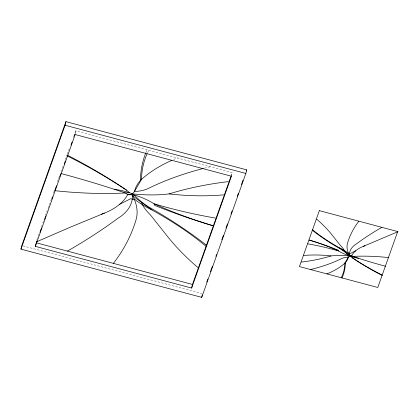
<?xml version="1.0" encoding="UTF-8"?>
<svg xmlns="http://www.w3.org/2000/svg" width="419" height="419" viewBox="0 0 419 419"><rect width="100%" height="100%" fill="white"/><g stroke="black" fill="none" stroke-linecap="round" stroke-linejoin="round"><path stroke-width="0.31" stroke-dasharray="2.1 1.57" d="M75.169 134.541L76.022 130.943L75.148 133.399M231.44 176.221L232.299 172.623L75.588 130.828L74.713 133.284M36.862 239.589L39.266 232.833M41.235 227.302L41.89 225.459M42.769 222.997L44.079 219.31M45.393 215.628L47.143 210.71M48.017 208.253L49.767 203.335M50.647 200.879L51.081 199.648M51.956 197.192L52.396 195.961M53.271 193.505L53.925 191.661M57.429 181.83L58.084 179.987M58.304 179.369L59.179 176.912M60.928 171.994L63.337 165.238M65.306 159.707L67.056 154.789M67.276 154.176L69.68 147.415M73.184 137.584L73.838 135.74M231.178 175.76L232.299 172.623M23.066 245.88L201.942 293.588M173.712 159.503A231.786 116.424 13.4 0 1 177.389 157.979M204.493 168.145A383.191 192.473 13.4 0 1 210.197 166.731M146.027 152.301A297.72 149.541 13.4 0 1 147.053 149.887M147.65 152.605A249.818 125.48 13.4 0 1 148.771 150.342"/><path stroke-width="0.63" d="M20.95 249.143L21.804 245.544L65.924 121.641L246.691 169.857L245.838 173.456L201.722 297.359L20.95 249.143L65.071 125.239L65.924 121.641M35.348 246.377L75.169 134.541L231.44 176.221L191.619 288.057L35.348 246.377L36.06 243.381M191.619 288.057L192.473 284.459L231.204 175.697M201.722 297.359L202.288 294.96M141.208 179.819L141.25 179.772A4.263 2.142 13.4 0 0 141.46 179.432L141.538 179.049A249.818 125.48 13.4 0 1 147.127 153.742M344.978 262.975L344.957 262.996A2.132 1.068 13.4 0 0 344.853 263.169L344.816 263.362A124.909 62.74 13.4 0 1 341.197 277.713M36.856 240.935L36.202 242.779L192.473 284.459M39.92 232.33L41.455 228.03M44.514 219.43L45.608 216.356M51.736 199.151L52.391 197.307M54.58 191.164L56.549 185.633M59.613 177.028L60.708 173.958M64.207 164.122L65.301 161.053M70.994 145.074L72.084 142.004M74.273 135.856L74.933 134.012M114.157 189.241A50.704 25.465 13.4 0 1 129.675 192.756L132.236 193.824A5.274 2.65 13.4 0 0 134.316 194.976L134.043 195.736L132.792 194.919L132.111 200.025A88.66 44.534 13.4 0 1 117.844 218.336A1043.294 524.033 13.4 0 1 67.396 251.096M206.724 282.102L207.819 279.033M210.438 271.669L212.407 266.149M215.9 256.334L216.555 254.49M221.798 239.768L223.327 235.473M225.951 228.109L227.48 223.814M230.974 213.999L232.068 210.93M237.311 196.207L238.406 193.138M241.464 184.549L242.994 180.254M246.257 171.078L246.691 169.857M358.507 258.266A25.35 12.732 13.4 0 1 350.745 256.507L349.467 255.972A2.634 1.325 13.4 0 0 348.425 255.396L348.561 255.019L349.184 255.428L349.53 252.872A44.33 22.265 13.4 0 1 356.663 243.717A521.645 262.016 13.4 0 1 381.887 227.334M141.46 179.432L134.494 191.499L132.236 193.824A8.521 4.279 13.4 0 1 127.659 194.683A104.326 52.401 13.4 0 1 119.693 204.242A104.446 52.464 13.4 0 1 104.404 213.13L69.376 227.575L36.767 241.721M344.853 263.169L348.336 257.135L349.467 255.972A4.263 2.142 13.4 0 1 351.751 255.543A52.16 26.198 13.4 0 1 355.736 250.766A52.223 26.229 13.4 0 1 363.378 246.32L398.05 231.649M203.236 168.475A383.191 192.473 13.4 0 0 148.232 188.477A34.384 17.268 13.4 0 1 134.494 191.499A92.117 46.268 13.4 0 1 140.459 180.306L142.905 178.133A231.786 116.424 13.4 0 1 171.91 160.294M310.484 269.522A191.593 96.234 13.4 0 0 341.469 258.649A17.189 8.637 13.4 0 1 348.336 257.135A46.059 23.134 13.4 0 1 345.35 262.734L344.13 263.818A115.895 58.21 13.4 0 1 326.888 273.895M119.693 204.242L130.718 198.716L133.792 199.538L134.054 198.8A65.39 32.844 13.4 0 0 142.319 204.687L143.843 205.614A65.484 32.892 13.4 0 0 152.013 209.956M355.736 250.766L350.221 253.526L348.687 253.118L348.556 253.485A32.698 16.425 13.4 0 0 344.423 250.541L343.659 250.08A32.745 16.446 13.4 0 0 339.579 247.907M101.314 214.292L104.404 213.13M363.378 246.32L364.923 245.738M132.792 194.919L127.659 194.683L125.475 192.976L109.233 187.66A550.922 276.723 13.4 0 0 60.97 173.518M349.184 255.428L351.751 255.543L352.845 256.397L360.963 259.057A275.461 138.359 13.4 0 0 385.716 266.29M65.071 125.239L245.838 173.456M382.207 275.058L379.839 273.864A193.924 97.407 13.4 0 1 352.29 257.795L350.745 256.507L353.777 256.349A134.703 67.663 13.4 0 1 388.806 257.617M67.276 155.92L71.481 158.047A387.847 194.814 13.4 0 1 126.59 190.184L129.675 192.756L123.61 193.07A269.412 135.321 13.4 0 1 55.345 190.739M382.086 275.398L379.729 274.173A202.566 101.744 13.4 0 1 352.29 257.795M67.517 155.245L71.707 157.424A405.126 203.493 13.4 0 1 126.59 190.184M312.354 230.293L312.653 230.523A186.78 93.819 13.4 0 0 341.385 249.488A34.253 17.205 13.4 0 1 348.425 255.396A22.804 11.454 13.4 0 1 338.562 250.981A122.269 61.415 13.4 0 0 309.253 240.071A170.502 85.644 13.4 0 1 338.301 250.211L338.562 250.981A138.846 69.743 13.4 0 0 307.907 243.853M206.457 245.183L205.855 244.722A373.559 187.633 13.4 0 0 148.394 206.792A68.512 34.41 13.4 0 1 134.316 194.976A45.613 22.909 13.4 0 1 154.035 203.807A244.544 122.83 13.4 0 0 212.658 225.626A341.008 171.282 13.4 0 1 154.559 205.347L154.035 203.807A277.692 139.48 13.4 0 0 215.35 218.063M312.553 229.732L312.852 229.973A136.667 68.648 13.4 0 0 339.228 247.666L340.39 248.472A193.588 97.239 13.4 0 1 344.937 251.74A193.536 97.213 13.4 0 1 349.315 255.061L348.325 252.966A52.197 26.219 13.4 0 1 347.581 242.926A245.744 123.437 13.4 0 1 358.874 221.195M206.059 246.309L205.462 245.827A273.335 137.291 13.4 0 0 152.71 210.443L150.39 208.824A387.177 194.474 13.4 0 1 141.292 202.283A387.072 194.421 13.4 0 1 132.535 195.642L134.515 199.842A104.389 52.433 13.4 0 1 136.002 219.912A491.492 246.87 13.4 0 1 113.418 263.373M344.937 251.74L344.256 250.332A32.352 16.252 13.4 0 0 340.369 245.44L331.906 234.755A143.46 72.058 13.4 0 0 316.696 219.174M141.292 202.283L142.649 205.106A64.704 32.499 13.4 0 0 150.426 214.889L167.359 236.264A286.926 144.12 13.4 0 0 197.773 267.427M345.35 262.734A148.86 74.771 13.4 0 1 342.056 277.944M303.77 255.47A82.271 41.324 13.4 0 1 331.052 255.93A50.558 25.397 13.4 0 1 349.467 255.972M331.052 255.93A161.022 80.877 13.4 0 1 301.418 262.079M140.459 180.306A297.72 149.541 13.4 0 1 145.781 152.909M223.62 194.835A164.536 82.643 13.4 0 1 169.061 193.908A101.115 50.788 13.4 0 1 132.236 193.824M169.061 193.908A322.043 161.76 13.4 0 1 228.329 181.616M319.346 210.657L299.433 266.573L377.786 287.471L397.699 231.555L319.346 210.657"/></g></svg>
